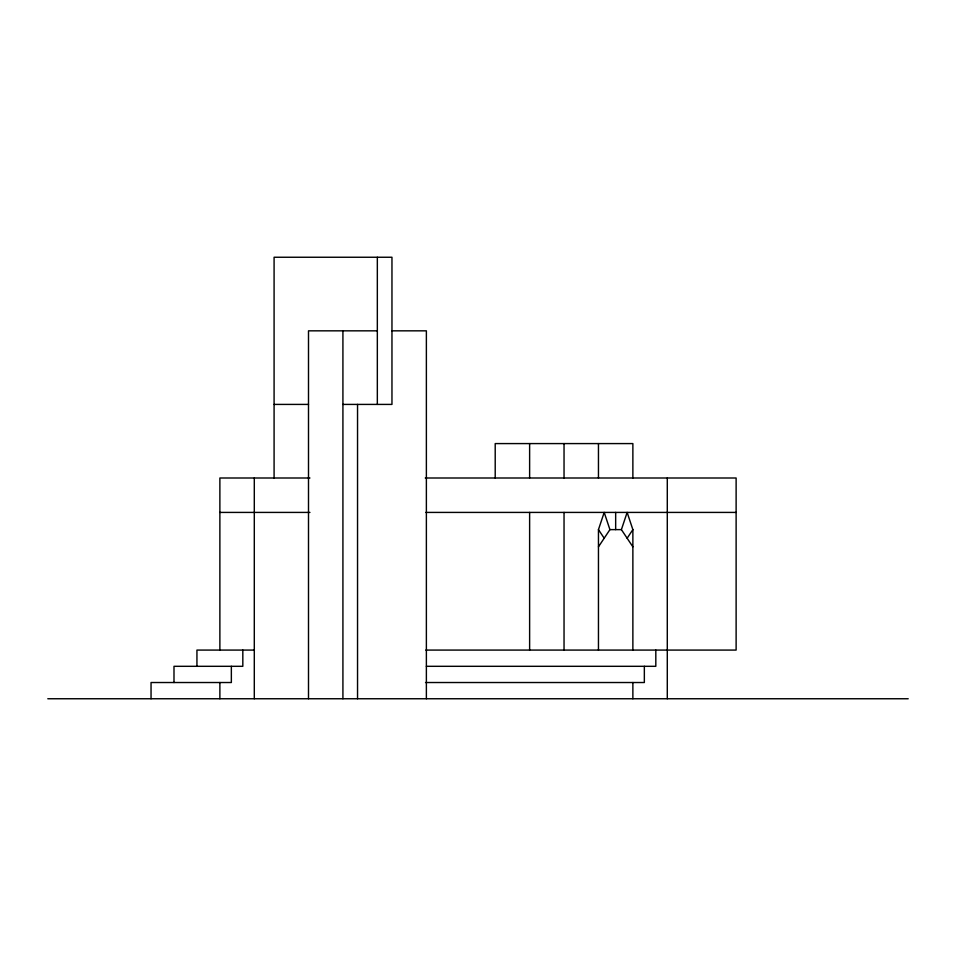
<?xml version="1.0" encoding="UTF-8"?>
<svg xmlns="http://www.w3.org/2000/svg" width="956" height="956" viewBox="0 0 956 956"><rect width="100%" height="100%" fill="white"/><g stroke="black" fill="none" stroke-linecap="round" stroke-linejoin="round"><path stroke-width="1.43" d="M598.456 650.08L598.456 529.624L604.192 512.416L609.928 529.624L598.456 546.832M632.872 546.832L621.4 529.624L627.136 512.416L632.872 529.624L632.872 650.08M627.136 538.228L632.872 529.624M377.333 330.836L308.501 330.836L308.501 698.752M391.96 330.836L426.376 330.836L426.376 698.752M274.085 404.412L308.501 404.412M342.917 404.412L391.96 404.412L391.96 257.248L274.085 257.248L274.085 478M309.947 478L219.88 478L219.88 650.08M425.265 478L736.12 478L736.12 650.08L425.779 650.08M219.88 512.416L309.947 512.416M425.779 512.416L736.12 512.416M609.928 529.624L621.4 529.624M254.296 650.08L196.936 650.08L196.936 666.308M426.34 666.308L655.816 666.308L655.816 650.08M425.528 682.524L644.344 682.524L644.344 666.308M47.8 698.752L908.2 698.752M598.456 529.624L604.192 538.228M667.288 478L667.288 698.752M632.872 478L632.872 443.584L495.208 443.584L495.208 478M632.872 682.524L632.872 698.752M615.664 512.416L615.664 529.624M598.456 443.584L598.456 478M564.04 443.584L564.04 478M564.04 512.416L564.04 650.08M529.624 443.584L529.624 478M529.624 512.416L529.624 650.08M377.333 257.248L377.333 404.412M357.544 404.412L357.544 698.752M342.917 330.836L342.917 698.752M254.296 478L254.296 698.752M242.824 650.08L242.824 666.308L173.992 666.308L173.992 682.524M231.352 666.308L231.352 682.524L151.048 682.524L151.048 698.752M219.88 682.524L219.88 698.752"/></g></svg>
